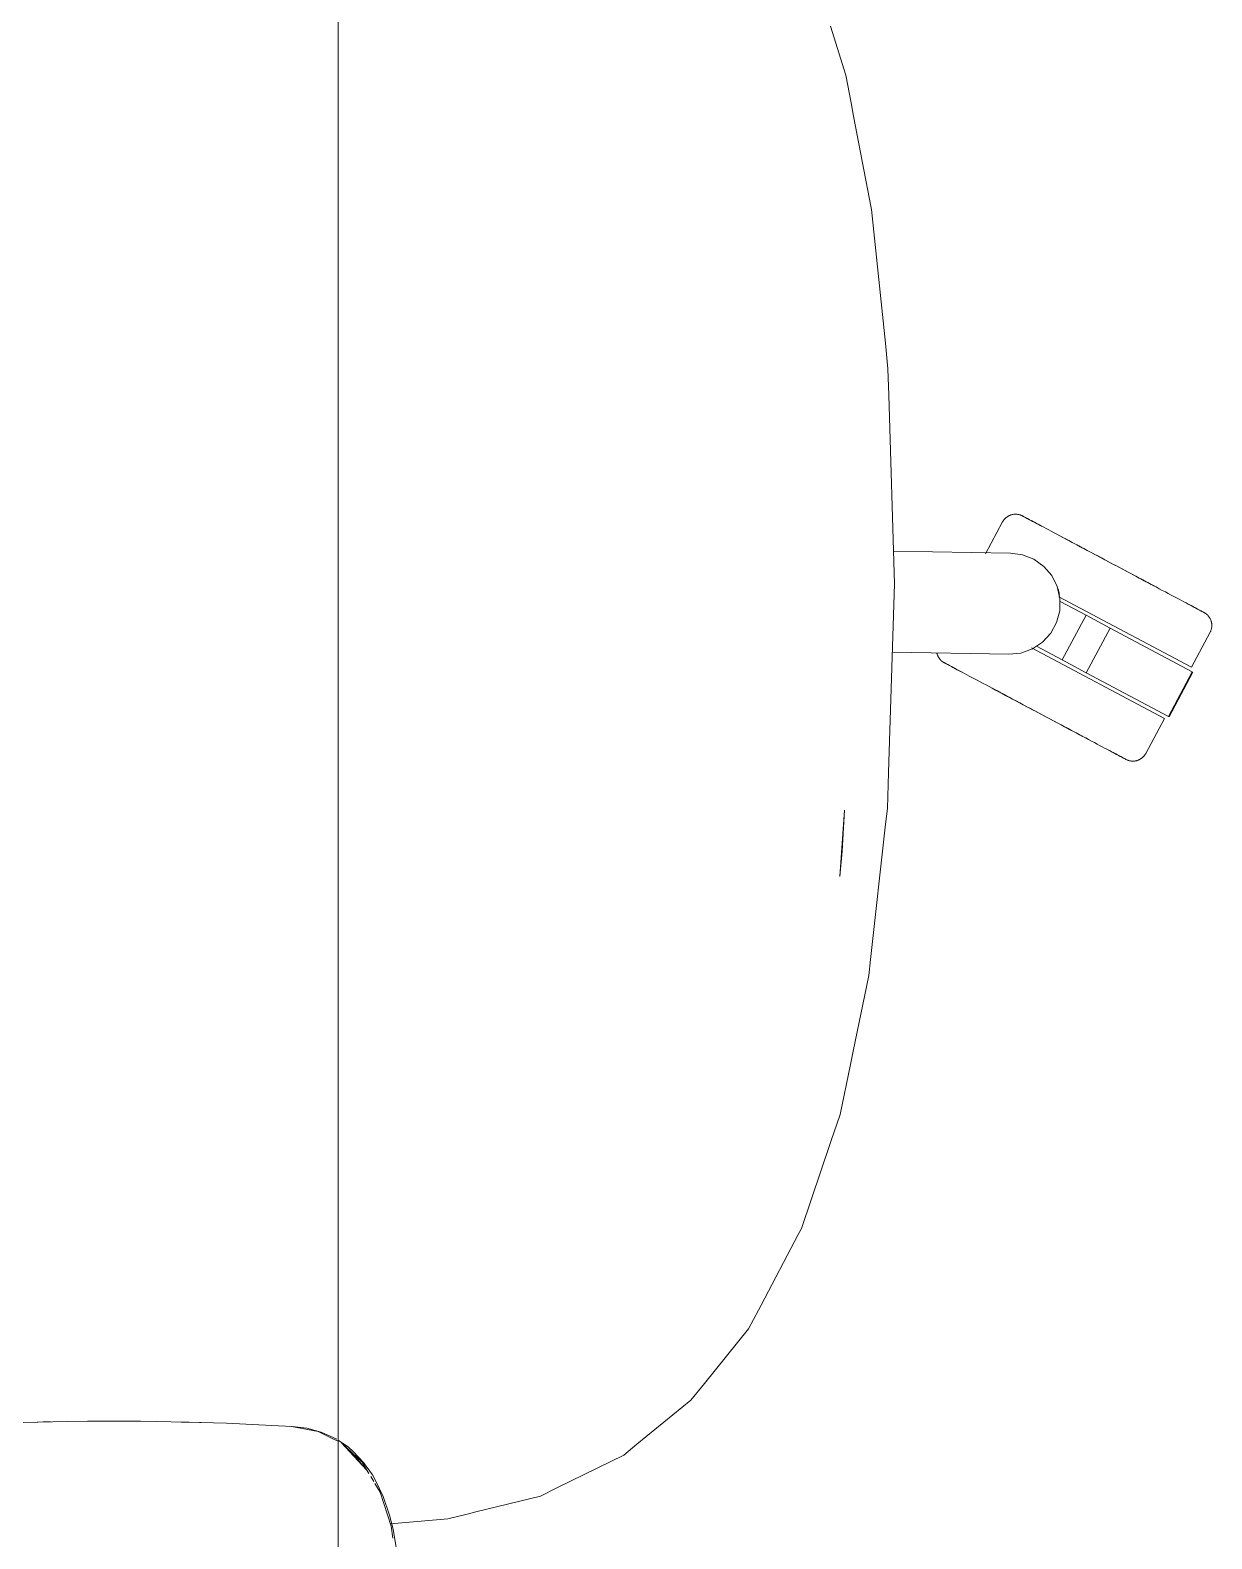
# Model space of a CAD drawing. Header units: millimetres. Extents: x 155927 to 317870, y -36033 to 97293.
# Drawn here: x 185458.1 to 185784.9, y 30466.3 to 30883.4 of the extents above; entities that cross this region are included whole.
import ezdxf

# ---------------------------------------------------------------- set-up
doc = ezdxf.new("R2010")
doc.units = ezdxf.units.MM
doc.header["$MEASUREMENT"] = 0
doc.layers.add('G-IMPT', color=8, linetype='CONTINUOUS', lineweight=9)
doc.layers.add('I-FURN', color=8, linetype='CONTINUOUS', lineweight=9)

msp = doc.modelspace()

# ---------------------------------------------------------------- linework, layer by layer
at = {"layer": 'G-IMPT'}
for p, q in [((185679.49, 30884.58), (185683.68, 30870.97)), ((185683.68, 30870.97), (185685.14, 30863.37)), ((185685.84, 30859.7), (185685.14, 30863.37)), ((185685.84, 30859.7), (185690.71, 30834.32)), ((185690.8, 30833.86), (185690.71, 30834.32)), ((185690.8, 30833.86), (185694.62, 30796.87)), ((185694.62, 30796.87), (185695.35, 30789.8)), ((185695.58, 30782.54), (185695.35, 30789.8)), ((185697.19, 30730.38), (185695.58, 30782.54)), ((185695.49, 30678.2), (185697.19, 30730.38)), ((185695.49, 30678.2), (185695.17, 30668.26)), ((185683.28, 30667.72), (185682.04, 30649.44)), ((185683.28, 30667.72), (185682.65, 30656.39)), ((185694.68, 30663.88), (185695.17, 30668.26)), ((185694.68, 30663.88), (185690.55, 30626.44)), ((185682.04, 30649.44), (185682.65, 30656.39)), ((185690.07, 30622.02), (185690.55, 30626.44)), ((185685.72, 30601.08), (185690.07, 30622.02)), ((185685.72, 30601.08), (185684.95, 30597.4)), ((185684.95, 30597.4), (185682.08, 30583.58)), ((185679.57, 30576.14), (185682.08, 30583.58)), ((185679.57, 30576.14), (185671.42, 30552.05)), ((185660.25, 30530.88), (185670.54, 30550.39)), ((185670.54, 30550.39), (185671.42, 30552.05)), ((185656.81, 30524.38), (185659.52, 30529.51)), ((185660.25, 30530.88), (185659.52, 30529.51)), ((185656.81, 30524.38), (185644.6, 30509.24)), ((185640.84, 30504.58), (185644.6, 30509.24)), ((185625.9, 30492.41), (185640.84, 30504.58)), ((185468.44, 30498.72), (185456.14, 30498.42)), ((185460.01, 30498.5), (185461.67, 30498.58)), ((185461.67, 30498.58), (185463.74, 30498.58)), ((185468.44, 30498.72), (185473.91, 30498.79)), ((185488.63, 30498.8), (185473.91, 30498.79)), ((185493.14, 30498.74), (185488.63, 30498.8)), ((185493.14, 30498.74), (185508.81, 30498.37)), ((185499.87, 30498.57), (185502.08, 30498.57)), ((185505.41, 30498.42), (185502.08, 30498.57)), ((185508.81, 30498.37), (185512.35, 30498.24)), ((185524.91, 30497.63), (185512.35, 30498.24)), ((185524.91, 30497.63), (185530.58, 30497.34)), ((185537.7, 30495.97), (185530.35, 30497.34)), ((185530.58, 30497.34), (185534.59, 30496.84)), ((185534.59, 30496.84), (185538.54, 30495.78)), ((185541.96, 30493.87), (185537.7, 30495.97)), ((185542.87, 30493.79), (185538.54, 30495.78)), ((185541.96, 30493.87), (185543.23, 30493.24)), ((185543.23, 30493.54), (185546.09, 30491.59)), ((185544.2, 30492.77), (185546.61, 30490.53)), ((185551.1, 30485.37), (185544.2, 30492.77)), ((185549.9, 30487.46), (185544.2, 30492.77)), ((185547.41, 30490.45), (185546.09, 30491.59)), ((185625.9, 30492.41), (185622.24, 30489.43)), ((185549.68, 30487), (185546.61, 30490.53)), ((185547.41, 30490.45), (185550.27, 30487.41)), ((185551.1, 30485.37), (185549.82, 30486.84)), ((185551.79, 30484.31), (185549.9, 30487.46)), ((185550.27, 30487.41), (185552.72, 30483.95)), ((185622.24, 30489.43), (185615.08, 30485.91)), ((185553.12, 30482.08), (185552.26, 30483.52)), ((185553.52, 30482.58), (185552.72, 30483.95)), ((185555.73, 30477.94), (185553.52, 30482.58)), ((185603.61, 30480.26), (185615.08, 30485.91)), ((185554.87, 30479.16), (185553.4, 30481.61)), ((185557.9, 30469.77), (185554.87, 30479.16)), ((185603.61, 30480.26), (185599.25, 30478.11)), ((185557.47, 30472.85), (185555.73, 30477.94)), ((185599.25, 30478.11), (185581.31, 30473.71)), ((185557.47, 30472.85), (185558.45, 30468.93)), ((185557.77, 30470.39), (185573.64, 30471.83)), ((185573.64, 30471.83), (185578.93, 30473.13)), ((185581.31, 30473.71), (185578.93, 30473.13)), ((185558.36, 30466.48), (185557.9, 30469.77)), ((185558.45, 30468.93), (185559.56, 30462.17))]:
    msp.add_line(p, q, dxfattribs=at)
at = {"layer": 'I-FURN'}
for p, q in [((185543.23, 31408.14), (185543.23, 30008.14)), ((185543.23, 30008.14), (185543.23, 31408.14)), ((185729.05, 30749.28), (185729.2, 30749.34)), ((185729.2, 30749.34), (185729.35, 30749.4)), ((185729.35, 30749.4), (185729.5, 30749.44)), ((185729.5, 30749.44), (185729.66, 30749.49)), ((185729.66, 30749.49), (185729.81, 30749.52)), ((185729.81, 30749.52), (185729.97, 30749.55)), ((185729.97, 30749.55), (185730.13, 30749.57)), ((185730.13, 30749.57), (185730.29, 30749.59)), ((185730.29, 30749.59), (185730.45, 30749.6)), ((185730.45, 30749.6), (185730.62, 30749.6)), ((185730.62, 30749.6), (185730.78, 30749.6)), ((185730.78, 30749.6), (185730.94, 30749.59)), ((185730.94, 30749.59), (185731.1, 30749.58)), ((185731.1, 30749.58), (185731.26, 30749.55)), ((185731.26, 30749.55), (185731.42, 30749.52)), ((185731.42, 30749.52), (185731.57, 30749.49)), ((185731.57, 30749.49), (185731.73, 30749.45)), ((185731.73, 30749.45), (185731.88, 30749.4)), ((185731.88, 30749.4), (185732.04, 30749.35)), ((185732.04, 30749.35), (185732.19, 30749.29)), ((185727.07, 30747.46), (185722.36, 30738.62)), ((185727.07, 30747.46), (185727.14, 30747.61)), ((185727.14, 30747.61), (185727.23, 30747.74)), ((185727.23, 30747.74), (185727.32, 30747.88)), ((185727.32, 30747.88), (185727.41, 30748.01)), ((185727.41, 30748.01), (185727.51, 30748.13)), ((185727.51, 30748.13), (185727.62, 30748.26)), ((185727.62, 30748.26), (185727.73, 30748.37)), ((185727.73, 30748.37), (185727.84, 30748.49)), ((185727.84, 30748.49), (185727.96, 30748.6)), ((185727.96, 30748.6), (185728.08, 30748.7)), ((185728.08, 30748.7), (185728.21, 30748.8)), ((185728.21, 30748.8), (185728.34, 30748.89)), ((185728.34, 30748.89), (185728.48, 30748.98)), ((185728.48, 30748.98), (185728.61, 30749.07)), ((185728.61, 30749.07), (185728.76, 30749.14)), ((185728.76, 30749.14), (185728.9, 30749.22)), ((185728.9, 30749.22), (185729.05, 30749.28)), ((185732.19, 30749.29), (185732.33, 30749.22)), ((185732.33, 30749.22), (185732.48, 30749.15)), ((185732.48, 30749.15), (185732.52, 30749.13)), ((185732.52, 30749.13), (185732.54, 30749.12)), ((185732.56, 30749.11), (185732.52, 30749.13)), ((185732.52, 30749.13), (185732.52, 30749.13)), ((185732.54, 30749.12), (185732.6, 30749.09)), ((185732.65, 30749.06), (185732.56, 30749.11)), ((185732.6, 30749.09), (185732.7, 30749.04)), ((185732.77, 30749), (185732.65, 30749.06)), ((185732.7, 30749.04), (185732.84, 30748.96)), ((185732.93, 30748.91), (185732.77, 30749)), ((185732.84, 30748.96), (185733.02, 30748.86)), ((185733.13, 30748.8), (185732.93, 30748.91)), ((185733.02, 30748.86), (185733.24, 30748.75)), ((185733.37, 30748.68), (185733.13, 30748.8)), ((185733.24, 30748.75), (185733.49, 30748.61)), ((185733.65, 30748.53), (185733.37, 30748.68)), ((185733.49, 30748.61), (185733.79, 30748.45)), ((185733.97, 30748.36), (185733.65, 30748.53)), ((185733.79, 30748.45), (185734.13, 30748.27)), ((185734.32, 30748.17), (185733.97, 30748.36)), ((185734.13, 30748.27), (185734.5, 30748.08)), ((185734.72, 30747.96), (185734.32, 30748.17)), ((185734.5, 30748.08), (185734.91, 30747.86)), ((185735.15, 30747.73), (185734.72, 30747.96)), ((185734.91, 30747.86), (185735.36, 30747.62)), ((185735.61, 30747.48), (185735.15, 30747.73)), ((185735.36, 30747.62), (185735.84, 30747.36)), ((185736.11, 30747.22), (185735.61, 30747.48)), ((185735.84, 30747.36), (185736.36, 30747.09)), ((185736.65, 30746.93), (185736.11, 30747.22)), ((185736.36, 30747.09), (185736.91, 30746.8)), ((185737.22, 30746.63), (185736.65, 30746.93)), ((185736.91, 30746.8), (185737.49, 30746.49)), ((185737.82, 30746.31), (185737.22, 30746.63)), ((185738.45, 30745.97), (185737.82, 30746.31)), ((185739.12, 30745.62), (185738.45, 30745.97)), ((185739.81, 30745.25), (185739.12, 30745.62)), ((185740.53, 30744.87), (185739.81, 30745.25)), ((185741.28, 30744.47), (185740.53, 30744.87)), ((185742.06, 30744.06), (185741.28, 30744.47)), ((185742.86, 30743.63), (185742.06, 30744.06)), ((185743.68, 30743.19), (185742.86, 30743.63)), ((185743.24, 30743.43), (185744.07, 30742.99)), ((185744.53, 30742.74), (185743.68, 30743.19)), ((185744.07, 30742.99), (185744.93, 30742.53)), ((185745.4, 30742.28), (185744.53, 30742.74)), ((185744.93, 30742.53), (185745.81, 30742.07)), ((185746.29, 30741.81), (185745.4, 30742.28)), ((185745.81, 30742.07), (185746.7, 30741.59)), ((185747.19, 30741.33), (185746.29, 30741.81)), ((185746.7, 30741.59), (185747.61, 30741.1)), ((185748.11, 30740.84), (185747.19, 30741.33)), ((185747.61, 30741.1), (185748.54, 30740.61)), ((185696.91, 30739.41), (185729.25, 30738.84)), ((185729.25, 30738.84), (185732.59, 30738.38)), ((185732.59, 30738.38), (185735.73, 30737.13)), ((185735.73, 30737.13), (185738.47, 30735.16)), ((185749.05, 30740.34), (185748.11, 30740.84)), ((185748.54, 30740.61), (185749.49, 30740.11)), ((185750, 30739.83), (185749.05, 30740.34)), ((185749.49, 30740.11), (185750.45, 30739.6)), ((185750.97, 30739.32), (185750, 30739.83)), ((185750.45, 30739.6), (185751.41, 30739.08)), ((185751.94, 30738.8), (185750.97, 30739.32)), ((185751.41, 30739.08), (185752.39, 30738.56)), ((185752.93, 30738.28), (185751.94, 30738.8)), ((185752.39, 30738.56), (185753.38, 30738.04)), ((185753.92, 30737.75), (185752.93, 30738.28)), ((185753.38, 30738.04), (185754.37, 30737.51)), ((185754.91, 30737.22), (185753.92, 30737.75)), ((185754.37, 30737.51), (185755.37, 30736.98)), ((185755.92, 30736.69), (185754.91, 30737.22)), ((185755.37, 30736.98), (185756.38, 30736.44)), ((185738.47, 30735.16), (185740.66, 30732.6)), ((185756.92, 30736.16), (185755.92, 30736.69)), ((185756.38, 30736.44), (185757.38, 30735.91)), ((185757.92, 30735.62), (185756.92, 30736.16)), ((185757.38, 30735.91), (185758.39, 30735.38)), ((185758.93, 30735.09), (185757.92, 30735.62)), ((185758.39, 30735.38), (185759.39, 30734.84)), ((185759.93, 30734.55), (185758.93, 30735.09)), ((185759.39, 30734.84), (185760.39, 30734.31)), ((185760.93, 30734.02), (185759.93, 30734.55)), ((185760.39, 30734.31), (185761.39, 30733.78)), ((185761.93, 30733.49), (185760.93, 30734.02)), ((185761.39, 30733.78), (185762.38, 30733.25)), ((185762.91, 30732.97), (185761.93, 30733.49)), ((185762.38, 30733.25), (185763.36, 30732.73)), ((185763.89, 30732.45), (185762.91, 30732.97)), ((185763.36, 30732.73), (185764.34, 30732.21)), ((185740.66, 30732.6), (185742.18, 30729.58)), ((185742.18, 30729.58), (185742.93, 30726.29)), ((185764.86, 30731.93), (185763.89, 30732.45)), ((185764.34, 30732.21), (185765.3, 30731.7)), ((185765.82, 30731.42), (185764.86, 30731.93)), ((185765.3, 30731.7), (185766.25, 30731.19)), ((185766.76, 30730.92), (185765.82, 30731.42)), ((185766.25, 30731.19), (185767.19, 30730.69)), ((185767.69, 30730.43), (185766.76, 30730.92)), ((185767.19, 30730.69), (185768.11, 30730.2)), ((185768.61, 30729.94), (185767.69, 30730.43)), ((185768.11, 30730.2), (185769.02, 30729.72)), ((185769.5, 30729.47), (185768.61, 30729.94)), ((185770.38, 30729), (185769.5, 30729.47)), ((185771.23, 30728.54), (185770.38, 30729)), ((185772.07, 30728.1), (185771.23, 30728.54)), ((185742.59, 30726.79), (185779.31, 30707.26)), ((185742.93, 30726.29), (185742.87, 30722.92)), ((185743, 30725.44), (185750.14, 30721.64)), ((185772.88, 30727.67), (185772.07, 30728.1)), ((185773.67, 30727.25), (185772.88, 30727.67)), ((185774.43, 30726.84), (185773.67, 30727.25)), ((185775.17, 30726.45), (185774.43, 30726.84)), ((185775.87, 30726.08), (185775.17, 30726.45)), ((185776.55, 30725.72), (185775.87, 30726.08)), ((185777.2, 30725.37), (185776.55, 30725.72)), ((185777.82, 30725.05), (185777.2, 30725.37)), ((185778.4, 30724.73), (185777.82, 30725.05)), ((185778.09, 30724.9), (185778.66, 30724.6)), ((185778.95, 30724.44), (185778.4, 30724.73)), ((185778.66, 30724.6), (185779.19, 30724.31)), ((185779.47, 30724.17), (185778.95, 30724.44)), ((185779.19, 30724.31), (185779.69, 30724.05)), ((185742.87, 30722.92), (185742, 30719.66)), ((185750.14, 30721.64), (185743.57, 30709.28)), ((185750.14, 30721.64), (185756.78, 30718.11)), ((185779.95, 30723.91), (185779.47, 30724.17)), ((185779.69, 30724.05), (185780.16, 30723.8)), ((185780.4, 30723.67), (185779.95, 30723.91)), ((185780.16, 30723.8), (185780.59, 30723.57)), ((185780.81, 30723.46), (185780.4, 30723.67)), ((185780.59, 30723.57), (185780.98, 30723.36)), ((185781.18, 30723.26), (185780.81, 30723.46)), ((185780.98, 30723.36), (185781.34, 30723.17)), ((185781.51, 30723.08), (185781.18, 30723.26)), ((185781.34, 30723.17), (185781.66, 30723)), ((185781.81, 30722.92), (185781.51, 30723.08)), ((185781.66, 30723), (185781.94, 30722.85)), ((185782.07, 30722.78), (185781.81, 30722.92)), ((185781.94, 30722.85), (185782.18, 30722.73)), ((185782.29, 30722.67), (185782.07, 30722.78)), ((185782.18, 30722.73), (185782.38, 30722.62)), ((185782.47, 30722.57), (185782.29, 30722.67)), ((185782.38, 30722.62), (185782.54, 30722.53)), ((185782.61, 30722.5), (185782.47, 30722.57)), ((185782.54, 30722.53), (185782.66, 30722.47)), ((185782.71, 30722.44), (185782.61, 30722.5)), ((185782.66, 30722.47), (185782.74, 30722.43)), ((185782.77, 30722.41), (185782.71, 30722.44)), ((185782.74, 30722.43), (185782.78, 30722.4)), ((185782.79, 30722.4), (185782.77, 30722.41)), ((185782.78, 30722.4), (185782.79, 30722.4)), ((185782.79, 30722.4), (185782.93, 30722.32)), ((185782.93, 30722.32), (185783.07, 30722.24)), ((185783.07, 30722.24), (185783.2, 30722.15)), ((185783.2, 30722.15), (185783.33, 30722.05)), ((185783.33, 30722.05), (185783.46, 30721.95)), ((185783.46, 30721.95), (185783.58, 30721.85)), ((185783.58, 30721.85), (185783.7, 30721.74)), ((185783.7, 30721.74), (185783.81, 30721.62)), ((185783.81, 30721.62), (185783.92, 30721.51)), ((185783.92, 30721.51), (185784.03, 30721.38)), ((185784.03, 30721.38), (185784.13, 30721.26)), ((185784.13, 30721.26), (185784.22, 30721.12)), ((185784.22, 30721.12), (185784.31, 30720.99)), ((185784.31, 30720.99), (185784.39, 30720.85)), ((185784.39, 30720.85), (185784.47, 30720.71)), ((185784.47, 30720.71), (185784.54, 30720.57)), ((185784.54, 30720.57), (185784.61, 30720.42)), ((185784.61, 30720.42), (185784.67, 30720.27)), ((185784.67, 30720.27), (185784.72, 30720.12)), ((185740.38, 30716.7), (185738.1, 30714.22)), ((185742, 30719.66), (185740.38, 30716.7)), ((185756.78, 30718.11), (185750.21, 30705.75)), ((185756.78, 30718.11), (185779.49, 30706.03)), ((185779.31, 30707.26), (185784.46, 30716.95)), ((185784.48, 30716.99), (185784.46, 30716.95)), ((185784.55, 30717.13), (185784.48, 30716.99)), ((185784.61, 30717.28), (185784.55, 30717.13)), ((185784.67, 30717.43), (185784.61, 30717.28)), ((185784.73, 30717.58), (185784.67, 30717.43)), ((185784.72, 30720.12), (185784.77, 30719.96)), ((185784.77, 30717.74), (185784.73, 30717.58)), ((185784.77, 30719.96), (185784.81, 30719.81)), ((185784.82, 30717.89), (185784.77, 30717.74)), ((185784.81, 30719.81), (185784.85, 30719.65)), ((185784.85, 30718.05), (185784.82, 30717.89)), ((185784.85, 30719.65), (185784.88, 30719.49)), ((185784.88, 30718.21), (185784.85, 30718.05)), ((185784.88, 30719.49), (185784.9, 30719.33)), ((185784.9, 30718.37), (185784.88, 30718.21)), ((185784.9, 30719.33), (185784.92, 30719.17)), ((185784.92, 30718.53), (185784.9, 30718.37)), ((185784.92, 30719.17), (185784.93, 30719.01)), ((185784.93, 30718.69), (185784.92, 30718.53)), ((185784.93, 30719.01), (185784.93, 30718.85)), ((185784.93, 30718.85), (185784.93, 30718.69)), ((185735.29, 30712.35), (185732.12, 30711.21)), ((185735.05, 30712.68), (185771.8, 30693.14)), ((185738.1, 30714.22), (185735.29, 30712.35)), ((185743.57, 30709.28), (185736.42, 30713.08)), ((185728.76, 30710.86), (185696.57, 30711.42)), ((185708.9, 30711.11), (185708.86, 30711.27)), ((185708.94, 30710.95), (185708.9, 30711.11)), ((185708.99, 30710.8), (185708.94, 30710.95)), ((185709.04, 30710.65), (185708.99, 30710.8)), ((185709.1, 30710.5), (185709.04, 30710.65)), ((185709.17, 30710.35), (185709.1, 30710.5)), ((185709.24, 30710.21), (185709.17, 30710.35)), ((185709.32, 30710.06), (185709.24, 30710.21)), ((185709.4, 30709.93), (185709.32, 30710.06)), ((185709.49, 30709.79), (185709.4, 30709.93)), ((185709.58, 30709.66), (185709.49, 30709.79)), ((185709.68, 30709.53), (185709.58, 30709.66)), ((185709.79, 30709.41), (185709.68, 30709.53)), ((185709.9, 30709.29), (185709.79, 30709.41)), ((185710.01, 30709.18), (185709.9, 30709.29)), ((185710.13, 30709.07), (185710.01, 30709.18)), ((185710.25, 30708.96), (185710.13, 30709.07)), ((185710.38, 30708.86), (185710.25, 30708.96)), ((185710.51, 30708.77), (185710.38, 30708.86)), ((185710.64, 30708.68), (185710.51, 30708.77)), ((185710.78, 30708.59), (185710.64, 30708.68)), ((185710.92, 30708.52), (185710.78, 30708.59)), ((185710.93, 30708.51), (185710.92, 30708.52)), ((185710.92, 30708.52), (185710.94, 30708.51)), ((185710.97, 30708.49), (185710.93, 30708.51)), ((185710.94, 30708.51), (185711, 30708.47)), ((185711.05, 30708.45), (185710.97, 30708.49)), ((185711, 30708.47), (185711.1, 30708.42)), ((185711.17, 30708.38), (185711.05, 30708.45)), ((185711.1, 30708.42), (185711.24, 30708.35)), ((185711.33, 30708.3), (185711.17, 30708.38)), ((185711.24, 30708.35), (185711.42, 30708.25)), ((185711.53, 30708.19), (185711.33, 30708.3)), ((185711.42, 30708.25), (185711.64, 30708.13)), ((185711.78, 30708.06), (185711.53, 30708.19)), ((185711.64, 30708.13), (185711.9, 30708)), ((185712.05, 30707.91), (185711.78, 30708.06)), ((185711.9, 30708), (185712.2, 30707.84)), ((185712.37, 30707.74), (185712.05, 30707.91)), ((185712.2, 30707.84), (185712.53, 30707.66)), ((185712.73, 30707.55), (185712.37, 30707.74)), ((185712.53, 30707.66), (185712.9, 30707.46)), ((185732.12, 30711.21), (185728.76, 30710.86)), ((185750.21, 30705.75), (185743.57, 30709.28)), ((185713.12, 30707.35), (185712.73, 30707.55)), ((185712.9, 30707.46), (185713.31, 30707.24)), ((185713.55, 30707.12), (185713.12, 30707.35)), ((185713.31, 30707.24), (185713.76, 30707.01)), ((185714.02, 30706.87), (185713.55, 30707.12)), ((185713.76, 30707.01), (185714.24, 30706.75)), ((185714.52, 30706.6), (185714.02, 30706.87)), ((185714.24, 30706.75), (185714.76, 30706.47)), ((185715.05, 30706.32), (185714.52, 30706.6)), ((185714.76, 30706.47), (185715.31, 30706.18)), ((185715.62, 30706.02), (185715.05, 30706.32)), ((185715.31, 30706.18), (185715.9, 30705.87)), ((185715.9, 30705.87), (185716.51, 30705.54)), ((185716.51, 30705.54), (185717.16, 30705.2)), ((185717.16, 30705.2), (185717.84, 30704.84)), ((185717.84, 30704.84), (185718.54, 30704.46)), ((185718.54, 30704.46), (185719.28, 30704.07)), ((185719.28, 30704.07), (185720.04, 30703.67)), ((185720.04, 30703.67), (185720.83, 30703.25)), ((185772.92, 30693.67), (185750.21, 30705.75)), ((185779.49, 30706.03), (185772.92, 30693.67)), ((185773.09, 30693.58), (185779.66, 30705.94)), ((185720.83, 30703.25), (185721.64, 30702.82)), ((185721.64, 30702.82), (185722.48, 30702.37)), ((185722.48, 30702.37), (185723.33, 30701.92)), ((185723.33, 30701.92), (185724.21, 30701.45)), ((185724.21, 30701.45), (185725.11, 30700.97)), ((185725.6, 30700.71), (185724.69, 30701.19)), ((185725.11, 30700.97), (185726.02, 30700.49)), ((185726.52, 30700.22), (185725.6, 30700.71)), ((185726.02, 30700.49), (185726.95, 30699.99)), ((185727.46, 30699.72), (185726.52, 30700.22)), ((185726.95, 30699.99), (185727.89, 30699.49)), ((185728.41, 30699.22), (185727.46, 30699.72)), ((185727.89, 30699.49), (185728.85, 30698.98)), ((185729.37, 30698.7), (185728.41, 30699.22)), ((185728.85, 30698.98), (185729.82, 30698.47)), ((185730.35, 30698.19), (185729.37, 30698.7)), ((185729.82, 30698.47), (185730.8, 30697.95)), ((185731.33, 30697.66), (185730.35, 30698.19)), ((185730.8, 30697.95), (185731.79, 30697.42)), ((185732.32, 30697.14), (185731.33, 30697.66)), ((185731.79, 30697.42), (185732.78, 30696.89)), ((185733.32, 30696.61), (185732.32, 30697.14)), ((185732.78, 30696.89), (185733.78, 30696.36)), ((185734.32, 30696.07), (185733.32, 30696.61)), ((185733.78, 30696.36), (185734.78, 30695.83)), ((185735.32, 30695.54), (185734.32, 30696.07)), ((185734.78, 30695.83), (185735.79, 30695.29)), ((185736.33, 30695.01), (185735.32, 30695.54)), ((185735.79, 30695.29), (185736.79, 30694.76)), ((185737.33, 30694.47), (185736.33, 30695.01)), ((185736.79, 30694.76), (185737.8, 30694.23)), ((185738.34, 30693.94), (185737.33, 30694.47)), ((185737.8, 30694.23), (185738.8, 30693.69)), ((185739.34, 30693.41), (185738.34, 30693.94)), ((185738.8, 30693.69), (185739.79, 30693.16)), ((185740.33, 30692.88), (185739.34, 30693.41)), ((185739.79, 30693.16), (185740.79, 30692.64)), ((185741.32, 30692.35), (185740.33, 30692.88)), ((185740.79, 30692.64), (185741.77, 30692.11)), ((185742.3, 30691.83), (185741.32, 30692.35)), ((185741.77, 30692.11), (185742.74, 30691.6)), ((185743.26, 30691.32), (185742.3, 30691.83)), ((185742.74, 30691.6), (185743.71, 30691.08)), ((185744.22, 30690.81), (185743.26, 30691.32)), ((185743.71, 30691.08), (185744.66, 30690.58)), ((185766.65, 30683.45), (185771.8, 30693.14)), ((185745.17, 30690.31), (185744.22, 30690.81)), ((185744.66, 30690.58), (185745.6, 30690.08)), ((185746.1, 30689.81), (185745.17, 30690.31)), ((185745.6, 30690.08), (185746.52, 30689.59)), ((185747.01, 30689.33), (185746.1, 30689.81)), ((185746.52, 30689.59), (185747.42, 30689.11)), ((185747.91, 30688.85), (185747.01, 30689.33)), ((185747.42, 30689.11), (185748.31, 30688.63)), ((185748.78, 30688.38), (185747.91, 30688.85)), ((185748.31, 30688.63), (185749.18, 30688.17)), ((185749.64, 30687.93), (185748.78, 30688.38)), ((185749.18, 30688.17), (185750.03, 30687.72)), ((185750.47, 30687.48), (185749.64, 30687.93)), ((185750.03, 30687.72), (185750.85, 30687.28)), ((185750.85, 30687.28), (185751.65, 30686.86)), ((185751.65, 30686.86), (185752.43, 30686.45)), ((185752.43, 30686.45), (185753.18, 30686.05)), ((185753.18, 30686.05), (185753.9, 30685.66)), ((185753.9, 30685.66), (185754.59, 30685.29)), ((185754.59, 30685.29), (185755.26, 30684.94)), ((185755.26, 30684.94), (185755.89, 30684.6)), ((185755.89, 30684.6), (185756.49, 30684.28)), ((185756.8, 30684.12), (185756.22, 30684.43)), ((185756.49, 30684.28), (185757.06, 30683.98)), ((185757.36, 30683.83), (185756.8, 30684.12)), ((185757.06, 30683.98), (185757.6, 30683.7)), ((185757.87, 30683.55), (185757.36, 30683.83)), ((185757.6, 30683.7), (185758.1, 30683.43)), ((185758.35, 30683.29), (185757.87, 30683.55)), ((185758.1, 30683.43), (185758.56, 30683.18)), ((185758.8, 30683.06), (185758.35, 30683.29)), ((185758.56, 30683.18), (185758.99, 30682.95)), ((185759.21, 30682.84), (185758.8, 30683.06)), ((185758.99, 30682.95), (185759.39, 30682.75)), ((185759.58, 30682.64), (185759.21, 30682.84)), ((185759.39, 30682.75), (185759.74, 30682.56)), ((185759.92, 30682.46), (185759.58, 30682.64)), ((185766.09, 30682.66), (185765.98, 30682.54)), ((185766.2, 30682.78), (185766.09, 30682.66)), ((185766.3, 30682.91), (185766.2, 30682.78)), ((185766.39, 30683.04), (185766.3, 30682.91)), ((185766.48, 30683.17), (185766.39, 30683.04)), ((185766.57, 30683.31), (185766.48, 30683.17)), ((185766.65, 30683.45), (185766.57, 30683.31)), ((185759.74, 30682.56), (185760.06, 30682.39)), ((185760.22, 30682.3), (185759.92, 30682.46)), ((185760.06, 30682.39), (185760.34, 30682.24)), ((185760.47, 30682.17), (185760.22, 30682.3)), ((185760.34, 30682.24), (185760.58, 30682.11)), ((185760.69, 30682.05), (185760.47, 30682.17)), ((185760.58, 30682.11), (185760.78, 30682)), ((185760.87, 30681.96), (185760.69, 30682.05)), ((185760.78, 30682), (185760.94, 30681.92)), ((185761.01, 30681.88), (185760.87, 30681.96)), ((185760.94, 30681.92), (185761.07, 30681.85)), ((185761.11, 30681.83), (185761.01, 30681.88)), ((185761.07, 30681.85), (185761.15, 30681.81)), ((185761.17, 30681.8), (185761.11, 30681.83)), ((185761.15, 30681.81), (185761.19, 30681.79)), ((185761.19, 30681.78), (185761.17, 30681.8)), ((185761.19, 30681.79), (185761.19, 30681.78)), ((185761.23, 30681.76), (185761.19, 30681.78)), ((185761.38, 30681.69), (185761.23, 30681.76)), ((185761.53, 30681.63), (185761.38, 30681.69)), ((185761.68, 30681.57), (185761.53, 30681.63)), ((185761.83, 30681.51), (185761.68, 30681.57)), ((185761.98, 30681.47), (185761.83, 30681.51)), ((185762.14, 30681.43), (185761.98, 30681.47)), ((185762.29, 30681.39), (185762.14, 30681.43)), ((185762.45, 30681.36), (185762.29, 30681.39)), ((185762.61, 30681.34), (185762.45, 30681.36)), ((185762.77, 30681.32), (185762.61, 30681.34)), ((185762.93, 30681.32), (185762.77, 30681.32)), ((185763.1, 30681.31), (185762.93, 30681.32)), ((185763.26, 30681.32), (185763.1, 30681.31)), ((185763.42, 30681.33), (185763.26, 30681.32)), ((185763.58, 30681.34), (185763.42, 30681.33)), ((185763.74, 30681.37), (185763.58, 30681.34)), ((185763.9, 30681.39), (185763.74, 30681.37)), ((185764.05, 30681.43), (185763.9, 30681.39)), ((185764.21, 30681.47), (185764.05, 30681.43)), ((185764.36, 30681.52), (185764.21, 30681.47)), ((185764.51, 30681.57), (185764.36, 30681.52)), ((185764.66, 30681.63), (185764.51, 30681.57)), ((185764.81, 30681.7), (185764.66, 30681.63)), ((185764.96, 30681.77), (185764.81, 30681.7)), ((185765.1, 30681.85), (185764.96, 30681.77)), ((185765.23, 30681.93), (185765.1, 30681.85)), ((185765.37, 30682.02), (185765.23, 30681.93)), ((185765.5, 30682.12), (185765.37, 30682.02)), ((185765.63, 30682.21), (185765.5, 30682.12)), ((185765.75, 30682.32), (185765.63, 30682.21)), ((185765.87, 30682.43), (185765.75, 30682.32)), ((185765.98, 30682.54), (185765.87, 30682.43))]:
    msp.add_line(p, q, dxfattribs=at)
msp.add_arc((185729.2, 30724.85), 13.81, 12.3473, 17.336, dxfattribs=at)
msp.add_open_spline([(185742.52, 30728.49), (185742.64, 30728.07), (185742.71, 30727.64), (185742.77, 30727.2)], degree=3, dxfattribs=at)

doc.saveas('drawing.dxf')
